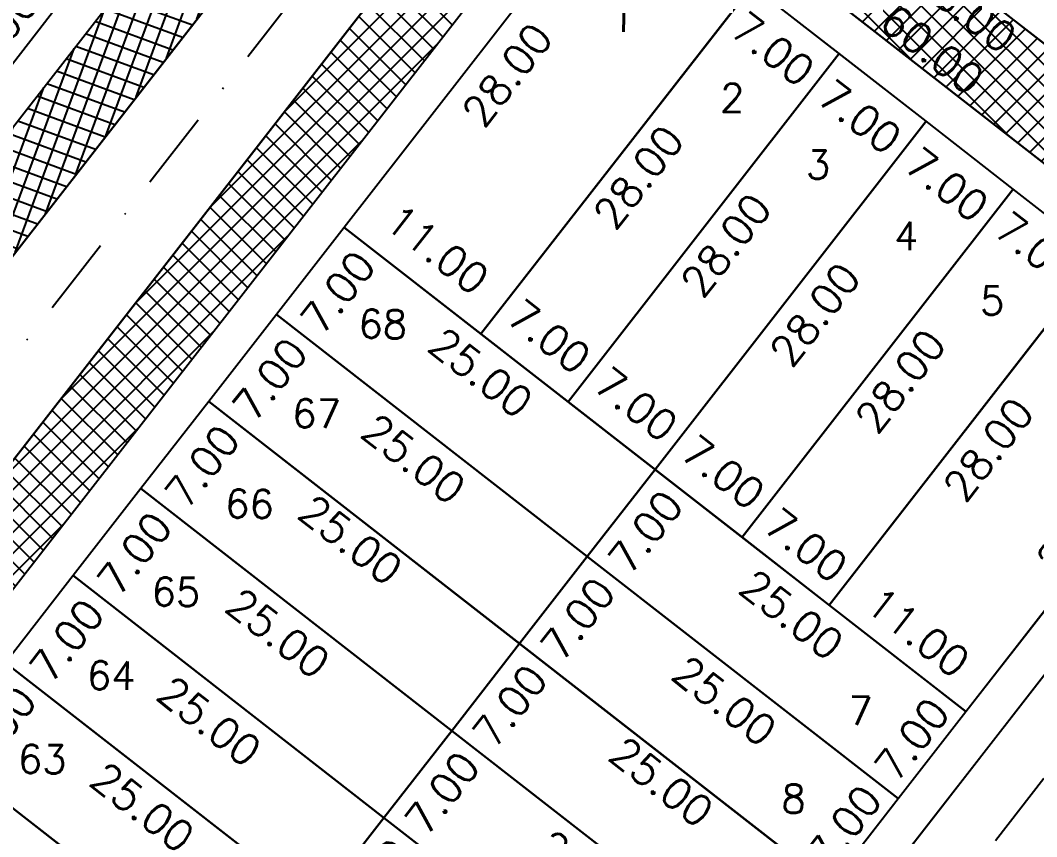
# Model space of a CAD drawing. Header units: millimetres. Extents: x -4430026 to 4783824, y 584 to 9593110.
# Drawn here: x 2214.5 to 2279, y 1207.1 to 1258.9 of the extents above; entities that cross this region are included whole.
import ezdxf
from ezdxf.enums import TextEntityAlignment as Align

# ---------------------------------------------------------------- set-up
doc = ezdxf.new("R2010")
doc.units = ezdxf.units.MM
doc.linetypes.add('CONTINUO', pattern=[0])
doc.linetypes.add('DASHDOT', pattern=[1, 0.5, -0.25, 0, -0.25])
for name, color, linetype in [('Bra-Rua Calçadas', 1, 'Continuous'), ('Calçada', 1, 'Continuous'), ('Cota', 8, 'Continuous'), ('EIXO DAS VIAS', 252, 'DASHDOT'), ('Lotes', 2, 'Continuous'), ('Numero de lotes', 5, 'Continuous'), ('Área Verde Alameda etc.', 92, 'Continuous')]:
    doc.layers.add(name, color=color, linetype=linetype)
doc.styles.add('arcad1', font='romans.shx')
doc.styles.add('ROMANS', font='romans.shx')
doc.dimstyles.new('BOLA100', dxfattribs={"dimscale": 0, "dimtxt": 1.9, "dimasz": 0.18, "dimexe": 0.18, "dimexo": 0.063, "dimgap": 0, "dimtad": 1, "dimzin": 4, "dimdsep": 46, "dimtxsty": 'ROMANS', "dimcen": 0.09, "dimse1": 1, "dimse2": 1, "dimsd1": 1, "dimsd2": 1, "dimclrt": 256, "dimaunit": 1, "dimadec": 4, "dimazin": 0, "dimtfac": 1.2, "dimtix": 1, "dimtmove": 2, "dimatfit": 3, "dimfxl": 1, "dimtvp": 2, "dimtolj": 1, "dimtzin": 4, "dimarcsym": 0})
pattern_1 = [(45, (-350710.31295, -9590084.73025), (-0.67351920908, 0.67351920908), []), (135, (-350710.31295, -9590084.73025), (-0.67351920908, -0.67351920908), [])]

# ---------------------------------------------------------------- blocks, each defined once
blk = doc.blocks.new('*D2414')
at = {"layer": 'DEFPOINTS', "color": 0}
for p in [(2269.691, 1209.963), (2270.214, 1209.555), (2265.913, 1204.032)]:
    blk.add_point(p, dxfattribs=at)
at = {"layer": 'Cota', "insert": (2266.791, 1207.785), "char_height": 1.9, "attachment_point": 5, "rotation": 52.09358, "style": 'ROMANS'}
blk.add_mtext('\\A1;7.00', dxfattribs=at)
blk = doc.blocks.new('*D2415')
at = {"layer": 'DEFPOINTS', "color": 0}
for p in [(2273.991, 1215.486), (2274.515, 1215.078), (2270.214, 1209.555)]:
    blk.add_point(p, dxfattribs=at)
at = {"layer": 'Cota', "insert": (2271.091, 1213.308), "char_height": 1.9, "attachment_point": 5, "rotation": 52.09358, "style": 'ROMANS'}
blk.add_mtext('\\A1;7.00', dxfattribs=at)
blk = doc.blocks.new('*D2416')
at = {"layer": 'DEFPOINTS', "color": 0}
for p in [(2291.194, 1237.578), (2291.717, 1237.171), (2274.515, 1215.078)]:
    blk.add_point(p, dxfattribs=at)
at = {"layer": 'Cota', "insert": (2281.843, 1227.116), "char_height": 1.9, "attachment_point": 5, "rotation": 52.09358, "style": 'ROMANS'}
blk.add_mtext('\\A1;28.00', dxfattribs=at)
blk = doc.blocks.new('*D2417')
at = {"layer": 'DEFPOINTS', "color": 0}
for p in [(2277.515, 1248.23), (2279.71, 1246.52), (2260.312, 1226.137)]:
    blk.add_point(p, dxfattribs=at)
at = {"layer": 'Cota', "insert": (2270.359, 1236.058), "char_height": 1.9, "attachment_point": 5, "rotation": 52.09358, "style": 'ROMANS'}
blk.add_mtext('\\A1;28.00', dxfattribs=at)
blk = doc.blocks.new('*D2418')
at = {"layer": 'DEFPOINTS', "color": 0}
for p in [(2283.038, 1243.929), (2285.291, 1242.174), (2265.835, 1221.837)]:
    blk.add_point(p, dxfattribs=at)
at = {"layer": 'Cota', "insert": (2275.94, 1231.712), "char_height": 1.9, "attachment_point": 5, "rotation": 52.09358, "style": 'ROMANS'}
blk.add_mtext('\\A1;28.00', dxfattribs=at)
blk = doc.blocks.new('*D3257')
at = {"layer": 'DEFPOINTS', "color": 0}
for p in [(2277.515, 1248.23), (2283.038, 1243.929), (2281.169, 1241.529)]:
    blk.add_point(p, dxfattribs=at)
at = {"layer": 'Cota', "insert": (2278.991, 1244.429), "char_height": 1.9, "attachment_point": 5, "rotation": 322.09358, "style": 'ROMANS'}
blk.add_mtext('\\A1;7.00', dxfattribs=at)
blk = doc.blocks.new('*D3297')
at = {"layer": 'DEFPOINTS', "color": 0}
for p in [(2260.312, 1226.137), (2266.54, 1222.741), (2265.835, 1221.837)]:
    blk.add_point(p, dxfattribs=at)
at = {"layer": 'Cota', "insert": (2264.362, 1225.641), "char_height": 1.9, "attachment_point": 5, "rotation": 322.09358, "style": 'ROMANS'}
blk.add_mtext('\\A1;7.00', dxfattribs=at)
blk = doc.blocks.new('*D3298')
at = {"layer": 'DEFPOINTS', "color": 0}
for p in [(2265.835, 1221.837), (2275.219, 1215.983), (2274.515, 1215.078)]:
    blk.add_point(p, dxfattribs=at)
at = {"layer": 'Cota', "insert": (2271.463, 1220.112), "char_height": 1.9, "attachment_point": 5, "rotation": 322.09358, "style": 'ROMANS'}
blk.add_mtext('\\A1;11.00', dxfattribs=at)
blk = doc.blocks.new('*D5594')
at = {"layer": 'DEFPOINTS', "color": 0}
for p in [(2197.191, 1275.287), (2216.916, 1259.928), (2215.007, 1257.476)]:
    blk.add_point(p, dxfattribs=at)
at = {"layer": 'Cota', "insert": (2205.728, 1265.905), "char_height": 1.9, "attachment_point": 5, "rotation": 322.09358, "style": 'ROMANS'}
blk.add_mtext('\\A1;25.00', dxfattribs=at)
blk = doc.blocks.new('*D5632')
at = {"layer": 'DEFPOINTS', "color": 0}
for p in [(2216.165, 1260.513), (2216.916, 1259.928), (2212.616, 1254.405)]:
    blk.add_point(p, dxfattribs=at)
at = {"layer": 'Cota', "insert": (2213.265, 1258.335), "char_height": 1.9, "attachment_point": 5, "rotation": 52.09358, "style": 'ROMANS'}
blk.add_mtext('\\A1;7.00', dxfattribs=at)
blk = doc.blocks.new('*D5689')
at = {"layer": 'DEFPOINTS', "color": 0}
for p in [(2209.26, 1212.659), (2228.986, 1197.299), (2227.339, 1195.185)]:
    blk.add_point(p, dxfattribs=at)
at = {"layer": 'Cota', "insert": (2218.06, 1203.614), "char_height": 1.9, "attachment_point": 5, "rotation": 322.09358, "style": 'ROMANS'}
blk.add_mtext('\\A1;25.00', dxfattribs=at)
blk = doc.blocks.new('*D5690')
at = {"layer": 'DEFPOINTS', "color": 0}
for p in [(2213.561, 1218.182), (2233.286, 1202.822), (2231.542, 1200.582)]:
    blk.add_point(p, dxfattribs=at)
at = {"layer": 'Cota', "insert": (2222.262, 1209.011), "char_height": 1.9, "attachment_point": 5, "rotation": 322.09358, "style": 'ROMANS'}
blk.add_mtext('\\A1;25.00', dxfattribs=at)
blk = doc.blocks.new('*D5691')
at = {"layer": 'DEFPOINTS', "color": 0}
for p in [(2217.861, 1223.705), (2237.587, 1208.345), (2235.788, 1206.036)]:
    blk.add_point(p, dxfattribs=at)
at = {"layer": 'Cota', "insert": (2226.509, 1214.465), "char_height": 1.9, "attachment_point": 5, "rotation": 322.09358, "style": 'ROMANS'}
blk.add_mtext('\\A1;25.00', dxfattribs=at)
blk = doc.blocks.new('*D5692')
at = {"layer": 'DEFPOINTS', "color": 0}
for p in [(2222.162, 1229.228), (2241.887, 1213.868), (2240.138, 1211.622)]:
    blk.add_point(p, dxfattribs=at)
at = {"layer": 'Cota', "insert": (2230.859, 1220.052), "char_height": 1.9, "attachment_point": 5, "rotation": 322.09358, "style": 'ROMANS'}
blk.add_mtext('\\A1;25.00', dxfattribs=at)
blk = doc.blocks.new('*D5693')
at = {"layer": 'DEFPOINTS', "color": 0}
for p in [(2226.463, 1234.751), (2246.188, 1219.392), (2244.752, 1217.547)]:
    blk.add_point(p, dxfattribs=at)
at = {"layer": 'Cota', "insert": (2235.473, 1225.976), "char_height": 1.9, "attachment_point": 5, "rotation": 322.09358, "style": 'ROMANS'}
blk.add_mtext('\\A1;25.00', dxfattribs=at)
blk = doc.blocks.new('*D5694')
at = {"layer": 'DEFPOINTS', "color": 0}
for p in [(2230.763, 1240.274), (2250.489, 1224.915), (2248.752, 1222.684)]:
    blk.add_point(p, dxfattribs=at)
at = {"layer": 'Cota', "insert": (2239.473, 1231.113), "char_height": 1.9, "attachment_point": 5, "rotation": 322.09358, "style": 'ROMANS'}
blk.add_mtext('\\A1;25.00', dxfattribs=at)
blk = doc.blocks.new('*D5695')
at = {"layer": 'DEFPOINTS', "color": 0}
for p in [(2235.064, 1245.797), (2254.789, 1230.438), (2253.01, 1228.153)]:
    blk.add_point(p, dxfattribs=at)
at = {"layer": 'Cota', "insert": (2243.731, 1236.583), "char_height": 1.9, "attachment_point": 5, "rotation": 322.09358, "style": 'ROMANS'}
blk.add_mtext('\\A1;25.00', dxfattribs=at)
blk = doc.blocks.new('*D5696')
at = {"layer": 'DEFPOINTS', "color": 0}
for p in [(2235.064, 1245.797), (2244.709, 1240.279), (2243.743, 1239.039)]:
    blk.add_point(p, dxfattribs=at)
at = {"layer": 'Cota', "insert": (2240.953, 1244.408), "char_height": 1.9, "attachment_point": 5, "rotation": 322.09358, "style": 'ROMANS'}
blk.add_mtext('\\A1;11.00', dxfattribs=at)
blk = doc.blocks.new('*D5697')
at = {"layer": 'DEFPOINTS', "color": 0}
for p in [(2252.266, 1267.89), (2260.945, 1261.131), (2258.912, 1258.52)]:
    blk.add_point(p, dxfattribs=at)
at = {"layer": 'Cota', "insert": (2255.156, 1262.649), "char_height": 1.9, "attachment_point": 5, "rotation": 322.09358, "style": 'ROMANS'}
blk.add_mtext('\\A1;11.00', dxfattribs=at)
blk = doc.blocks.new('*D5698')
at = {"layer": 'DEFPOINTS', "color": 0}
for p in [(2260.945, 1261.131), (2266.469, 1256.831), (2264.435, 1254.22)]:
    blk.add_point(p, dxfattribs=at)
at = {"layer": 'Cota', "insert": (2262.257, 1257.119), "char_height": 1.9, "attachment_point": 5, "rotation": 322.09358, "style": 'ROMANS'}
blk.add_mtext('\\A1;7.00', dxfattribs=at)
blk = doc.blocks.new('*D5699')
at = {"layer": 'DEFPOINTS', "color": 0}
for p in [(2266.469, 1256.831), (2271.992, 1252.53), (2269.958, 1249.919)]:
    blk.add_point(p, dxfattribs=at)
at = {"layer": 'Cota', "insert": (2267.78, 1252.819), "char_height": 1.9, "attachment_point": 5, "rotation": 322.09358, "style": 'ROMANS'}
blk.add_mtext('\\A1;7.00', dxfattribs=at)
blk = doc.blocks.new('*D5700')
at = {"layer": 'DEFPOINTS', "color": 0}
for p in [(2271.992, 1252.53), (2277.515, 1248.23), (2275.481, 1245.618)]:
    blk.add_point(p, dxfattribs=at)
at = {"layer": 'Cota', "insert": (2273.304, 1248.518), "char_height": 1.9, "attachment_point": 5, "rotation": 322.09358, "style": 'ROMANS'}
blk.add_mtext('\\A1;7.00', dxfattribs=at)
blk = doc.blocks.new('*D5701')
at = {"layer": 'DEFPOINTS', "color": 0}
for p in [(2243.743, 1239.039), (2250.232, 1235.978), (2249.266, 1234.738)]:
    blk.add_point(p, dxfattribs=at)
at = {"layer": 'Cota', "insert": (2248.054, 1238.878), "char_height": 1.9, "attachment_point": 5, "rotation": 322.09358, "style": 'ROMANS'}
blk.add_mtext('\\A1;7.00', dxfattribs=at)
blk = doc.blocks.new('*D5702')
at = {"layer": 'DEFPOINTS', "color": 0}
for p in [(2249.266, 1234.738), (2255.755, 1231.678), (2254.789, 1230.438)]:
    blk.add_point(p, dxfattribs=at)
at = {"layer": 'Cota', "insert": (2253.577, 1234.578), "char_height": 1.9, "attachment_point": 5, "rotation": 322.09358, "style": 'ROMANS'}
blk.add_mtext('\\A1;7.00', dxfattribs=at)
blk = doc.blocks.new('*D5703')
at = {"layer": 'DEFPOINTS', "color": 0}
for p in [(2254.789, 1230.438), (2261.278, 1227.377), (2260.312, 1226.137)]:
    blk.add_point(p, dxfattribs=at)
at = {"layer": 'Cota', "insert": (2259.1, 1230.277), "char_height": 1.9, "attachment_point": 5, "rotation": 322.09358, "style": 'ROMANS'}
blk.add_mtext('\\A1;7.00', dxfattribs=at)
blk = doc.blocks.new('*D5704')
at = {"layer": 'DEFPOINTS', "color": 0}
for p in [(2254.789, 1230.438), (2274.515, 1215.078), (2272.736, 1212.794)]:
    blk.add_point(p, dxfattribs=at)
at = {"layer": 'Cota', "insert": (2263.457, 1221.223), "char_height": 1.9, "attachment_point": 5, "rotation": 322.09358, "style": 'ROMANS'}
blk.add_mtext('\\A1;25.00', dxfattribs=at)
blk = doc.blocks.new('*D5705')
at = {"layer": 'DEFPOINTS', "color": 0}
for p in [(2250.489, 1224.915), (2270.214, 1209.555), (2268.477, 1207.325)]:
    blk.add_point(p, dxfattribs=at)
at = {"layer": 'Cota', "insert": (2259.198, 1215.754), "char_height": 1.9, "attachment_point": 5, "rotation": 322.09358, "style": 'ROMANS'}
blk.add_mtext('\\A1;25.00', dxfattribs=at)
blk = doc.blocks.new('*D5706')
at = {"layer": 'DEFPOINTS', "color": 0}
for p in [(2246.188, 1219.392), (2265.913, 1204.032), (2264.477, 1202.187)]:
    blk.add_point(p, dxfattribs=at)
at = {"layer": 'Cota', "insert": (2255.198, 1210.617), "char_height": 1.9, "attachment_point": 5, "rotation": 322.09358, "style": 'ROMANS'}
blk.add_mtext('\\A1;25.00', dxfattribs=at)
blk = doc.blocks.new('*D5707')
at = {"layer": 'DEFPOINTS', "color": 0}
for p in [(2241.887, 1213.868), (2261.613, 1198.509), (2259.864, 1196.263)]:
    blk.add_point(p, dxfattribs=at)
at = {"layer": 'Cota', "insert": (2250.585, 1204.692), "char_height": 1.9, "attachment_point": 5, "rotation": 322.09358, "style": 'ROMANS'}
blk.add_mtext('\\A1;25.00', dxfattribs=at)
blk = doc.blocks.new('*D5708')
at = {"layer": 'DEFPOINTS', "color": 0}
for p in [(2237.587, 1208.345), (2257.312, 1192.986), (2255.514, 1190.676)]:
    blk.add_point(p, dxfattribs=at)
at = {"layer": 'Cota', "insert": (2246.235, 1199.106), "char_height": 1.9, "attachment_point": 5, "rotation": 322.09358, "style": 'ROMANS'}
blk.add_mtext('\\A1;25.00', dxfattribs=at)
blk = doc.blocks.new('*D5766')
at = {"layer": 'DEFPOINTS', "color": 0}
for p in [(2237.587, 1208.345), (2239.882, 1206.558), (2233.286, 1202.822)]:
    blk.add_point(p, dxfattribs=at)
at = {"layer": 'Cota', "insert": (2236.982, 1204.38), "char_height": 1.9, "attachment_point": 5, "rotation": 52.09358, "style": 'ROMANS'}
blk.add_mtext('\\A1;7.00', dxfattribs=at)
blk = doc.blocks.new('*D5767')
at = {"layer": 'DEFPOINTS', "color": 0}
for p in [(2241.887, 1213.868), (2244.183, 1212.081), (2237.587, 1208.345)]:
    blk.add_point(p, dxfattribs=at)
at = {"layer": 'Cota', "insert": (2241.283, 1209.903), "char_height": 1.9, "attachment_point": 5, "rotation": 52.09358, "style": 'ROMANS'}
blk.add_mtext('\\A1;7.00', dxfattribs=at)
blk = doc.blocks.new('*D5768')
at = {"layer": 'DEFPOINTS', "color": 0}
for p in [(2246.188, 1219.392), (2248.483, 1217.604), (2241.887, 1213.868)]:
    blk.add_point(p, dxfattribs=at)
at = {"layer": 'Cota', "insert": (2245.583, 1215.427), "char_height": 1.9, "attachment_point": 5, "rotation": 52.09358, "style": 'ROMANS'}
blk.add_mtext('\\A1;7.00', dxfattribs=at)
blk = doc.blocks.new('*D5769')
at = {"layer": 'DEFPOINTS', "color": 0}
for p in [(2250.489, 1224.915), (2252.784, 1223.128), (2246.188, 1219.392)]:
    blk.add_point(p, dxfattribs=at)
at = {"layer": 'Cota', "insert": (2249.884, 1220.95), "char_height": 1.9, "attachment_point": 5, "rotation": 52.09358, "style": 'ROMANS'}
blk.add_mtext('\\A1;7.00', dxfattribs=at)
blk = doc.blocks.new('*D5770')
at = {"layer": 'DEFPOINTS', "color": 0}
for p in [(2254.789, 1230.438), (2257.084, 1228.651), (2250.489, 1224.915)]:
    blk.add_point(p, dxfattribs=at)
at = {"layer": 'Cota', "insert": (2254.185, 1226.473), "char_height": 1.9, "attachment_point": 5, "rotation": 52.09358, "style": 'ROMANS'}
blk.add_mtext('\\A1;7.00', dxfattribs=at)
blk = doc.blocks.new('*D5771')
at = {"layer": 'DEFPOINTS', "color": 0}
for p in [(2271.992, 1252.53), (2274.287, 1250.743), (2254.789, 1230.438)]:
    blk.add_point(p, dxfattribs=at)
at = {"layer": 'Cota', "insert": (2264.936, 1240.281), "char_height": 1.9, "attachment_point": 5, "rotation": 52.09358, "style": 'ROMANS'}
blk.add_mtext('\\A1;28.00', dxfattribs=at)
blk = doc.blocks.new('*D5794')
at = {"layer": 'DEFPOINTS', "color": 0}
for p in [(2213.561, 1218.182), (2216.054, 1216.241), (2209.26, 1212.659)]:
    blk.add_point(p, dxfattribs=at)
at = {"layer": 'Cota', "insert": (2213.154, 1214.063), "char_height": 1.9, "attachment_point": 5, "rotation": 52.09358, "style": 'ROMANS'}
blk.add_mtext('\\A1;7.00', dxfattribs=at)
blk = doc.blocks.new('*D5795')
at = {"layer": 'DEFPOINTS', "color": 0}
for p in [(2217.861, 1223.705), (2220.354, 1221.764), (2213.561, 1218.182)]:
    blk.add_point(p, dxfattribs=at)
at = {"layer": 'Cota', "insert": (2217.454, 1219.586), "char_height": 1.9, "attachment_point": 5, "rotation": 52.09358, "style": 'ROMANS'}
blk.add_mtext('\\A1;7.00', dxfattribs=at)
blk = doc.blocks.new('*D5796')
at = {"layer": 'DEFPOINTS', "color": 0}
for p in [(2222.162, 1229.228), (2224.655, 1227.287), (2217.861, 1223.705)]:
    blk.add_point(p, dxfattribs=at)
at = {"layer": 'Cota', "insert": (2221.755, 1225.109), "char_height": 1.9, "attachment_point": 5, "rotation": 52.09358, "style": 'ROMANS'}
blk.add_mtext('\\A1;7.00', dxfattribs=at)
blk = doc.blocks.new('*D5797')
at = {"layer": 'DEFPOINTS', "color": 0}
for p in [(2226.463, 1234.751), (2228.955, 1232.81), (2222.162, 1229.228)]:
    blk.add_point(p, dxfattribs=at)
at = {"layer": 'Cota', "insert": (2226.056, 1230.632), "char_height": 1.9, "attachment_point": 5, "rotation": 52.09358, "style": 'ROMANS'}
blk.add_mtext('\\A1;7.00', dxfattribs=at)
blk = doc.blocks.new('*D5798')
at = {"layer": 'DEFPOINTS', "color": 0}
for p in [(2230.763, 1240.274), (2233.256, 1238.333), (2226.463, 1234.751)]:
    blk.add_point(p, dxfattribs=at)
at = {"layer": 'Cota', "insert": (2230.356, 1236.155), "char_height": 1.9, "attachment_point": 5, "rotation": 52.09358, "style": 'ROMANS'}
blk.add_mtext('\\A1;7.00', dxfattribs=at)
blk = doc.blocks.new('*D5799')
at = {"layer": 'DEFPOINTS', "color": 0}
for p in [(2235.064, 1245.797), (2237.557, 1243.856), (2230.763, 1240.274)]:
    blk.add_point(p, dxfattribs=at)
at = {"layer": 'Cota', "insert": (2234.657, 1241.678), "char_height": 1.9, "attachment_point": 5, "rotation": 52.09358, "style": 'ROMANS'}
blk.add_mtext('\\A1;7.00', dxfattribs=at)
blk = doc.blocks.new('*D5800')
at = {"layer": 'DEFPOINTS', "color": 0}
for p in [(2252.266, 1267.89), (2254.759, 1265.949), (2235.064, 1245.797)]:
    blk.add_point(p, dxfattribs=at)
at = {"layer": 'Cota', "insert": (2245.408, 1255.486), "char_height": 1.9, "attachment_point": 5, "rotation": 52.09358, "style": 'ROMANS'}
blk.add_mtext('\\A1;28.00', dxfattribs=at)
blk = doc.blocks.new('*D5801')
at = {"layer": 'DEFPOINTS', "color": 0}
for p in [(2260.945, 1261.131), (2263.087, 1259.464), (2243.743, 1239.039)]:
    blk.add_point(p, dxfattribs=at)
at = {"layer": 'Cota', "insert": (2253.736, 1249.002), "char_height": 1.9, "attachment_point": 5, "rotation": 52.09358, "style": 'ROMANS'}
blk.add_mtext('\\A1;28.00', dxfattribs=at)
blk = doc.blocks.new('*D5802')
at = {"layer": 'DEFPOINTS', "color": 0}
for p in [(2266.469, 1256.831), (2268.638, 1255.141), (2249.266, 1234.738)]:
    blk.add_point(p, dxfattribs=at)
at = {"layer": 'Cota', "insert": (2259.287, 1244.679), "char_height": 1.9, "attachment_point": 5, "rotation": 52.09358, "style": 'ROMANS'}
blk.add_mtext('\\A1;28.00', dxfattribs=at)
blk = doc.blocks.new('*D7468')
at = {"layer": 'DEFPOINTS', "color": 0}
for p in [(2261.75, 1289.021), (2355.643, 1215.911), (2354.231, 1214.098)]:
    blk.add_point(p, dxfattribs=at)
at = {"layer": 'Cota', "insert": (2307.868, 1251.403), "char_height": 1.9, "attachment_point": 5, "rotation": 322.09358, "style": 'ROMANS'}
blk.add_mtext('\\A1;119.00', dxfattribs=at)
blk = doc.blocks.new('*D7469')
at = {"layer": 'DEFPOINTS', "color": 0}
for p in [(2258.064, 1284.287), (2352.348, 1211.68), (2351.957, 1211.177)]:
    blk.add_point(p, dxfattribs=at)
at = {"layer": 'Cota', "insert": (2305.985, 1248.984), "char_height": 1.9, "attachment_point": 5, "rotation": 322.09358, "style": 'ROMANS'}
blk.add_mtext('\\A1;119.00', dxfattribs=at)
blk = doc.blocks.new('*D7394')
at = {"layer": 'DEFPOINTS', "color": 0}
for p in [(2247.885, 1274.47), (2248.118, 1274.77), (2295.226, 1237.607)]:
    blk.add_point(p, dxfattribs=at)
at = {"layer": 'Cota', "insert": (2272.373, 1257.089), "char_height": 1.9, "attachment_point": 5, "rotation": 322.09358, "style": 'ROMANS'}
blk.add_mtext('\\A1;60.00', dxfattribs=at)
blk = doc.blocks.new('*D7395')
at = {"layer": 'DEFPOINTS', "color": 0}
for p in [(2256.305, 1275.518), (2294.178, 1246.028), (2292.788, 1244.244)]:
    blk.add_point(p, dxfattribs=at)
at = {"layer": 'Cota', "insert": (2274.436, 1259.738), "char_height": 1.9, "attachment_point": 5, "rotation": 322.09358, "style": 'ROMANS'}
blk.add_mtext('\\A1;48.00', dxfattribs=at)
blk = doc.blocks.new('*D7512')
at = {"layer": 'DEFPOINTS', "color": 0}
for p in [(2236.091, 1280.484), (2081.628, 1082.113), (2083.466, 1080.682)]:
    blk.add_point(p, dxfattribs=at)
at = {"layer": 'Cota', "insert": (2155.587, 1174.738), "char_height": 1.9, "attachment_point": 5, "rotation": 52.09358, "style": 'ROMANS'}
blk.add_mtext('\\A1;251.42', dxfattribs=at)
blk = doc.blocks.new('*D7513')
at = {"layer": 'DEFPOINTS', "color": 0}
for p in [(2239.844, 1277.562), (2240.037, 1277.412), (2089.208, 1083.709)]:
    blk.add_point(p, dxfattribs=at)
at = {"layer": 'Cota', "insert": (2163.68, 1181.294), "char_height": 1.9, "attachment_point": 5, "rotation": 52.09358, "style": 'ROMANS'}
blk.add_mtext('\\A1;245.50', dxfattribs=at)
blk = doc.blocks.new('*D7514')
at = {"layer": 'DEFPOINTS', "color": 0}
for p in [(2246.349, 1272.497), (2095.52, 1078.794), (2097.259, 1077.44)]:
    blk.add_point(p, dxfattribs=at)
at = {"layer": 'Cota', "insert": (2165.485, 1166.48), "char_height": 1.9, "attachment_point": 5, "rotation": 52.09358, "style": 'ROMANS'}
blk.add_mtext('\\A1;245.50', dxfattribs=at)
blk = doc.blocks.new('*D7515')
at = {"layer": 'DEFPOINTS', "color": 0}
for p in [(2250.074, 1269.597), (2250.294, 1269.426), (2095.83, 1071.054)]:
    blk.add_point(p, dxfattribs=at)
at = {"layer": 'Cota', "insert": (2174.033, 1173.558), "char_height": 1.9, "attachment_point": 5, "rotation": 52.09358, "style": 'ROMANS'}
blk.add_mtext('\\A1;251.42', dxfattribs=at)

msp = doc.modelspace()

# ---------------------------------------------------------------- hatches: boundary and pattern name
at = {"layer": 'Área Verde Alameda etc.'}
h = msp.add_hatch(dxfattribs=at)
h.set_pattern_fill('ANSI37', color=256, scale=0.3, style=0)
h.set_pattern_definition(pattern_1)
h.paths.add_polyline_path([(2261.75, 1289.021, 0.414214), (2258.943, 1288.672), (2257.715, 1287.094, 0.414214), (2258.064, 1284.287), (2351.957, 1211.177, 0.414214), (2354.763, 1211.526), (2355.992, 1213.104, 0.414214), (2355.643, 1215.911)])
h = msp.add_hatch(dxfattribs=at)
h.set_pattern_fill('ANSI37', color=256, scale=0.3, angle=24.82082, style=0)
h.set_pattern_definition([(69.82082076, (-350710.31295, -9590084.73025), (-0.894034063135, 0.32857167248), []), (159.82082076, (-350710.31295, -9590084.73025), (-0.32857167248, -0.894034063135), [])])
edge = h.paths.add_edge_path()
edge.add_line((2236.091, 1280.484), (2083.112, 1084.019))
edge.add_line((2083.112, 1084.019), (2081.628, 1082.113))
edge.add_arc((2084.474, 1087.395), 6, 241.68765, 322.09358)
edge.add_line((2089.208, 1083.709), (2240.037, 1277.412))
edge.add_line((2240.037, 1277.412), (2236.091, 1280.484))
h = msp.add_hatch(dxfattribs=at)
h.set_pattern_fill('ANSI37', color=256, scale=0.3, style=0)
h.set_pattern_definition(pattern_1)
h.paths.add_polyline_path([(2256.305, 1275.518, 0.414214), (2247.885, 1274.47), (2295.226, 1237.607, 0.185267), (2296.476, 1241.72, 0.212629), (2294.178, 1246.028)])
h = msp.add_hatch(dxfattribs=at)
h.set_pattern_fill('ANSI37', color=256, scale=0.3, style=0)
h.set_pattern_definition(pattern_1)
h.paths.add_polyline_path([(2250.294, 1269.426), (2246.349, 1272.497), (2095.52, 1078.794, 0.365977), (2095.83, 1071.054), (2097.315, 1072.961)])

# ---------------------------------------------------------------- linework, layer by layer
at = {"layer": 'Bra-Rua Calçadas'}
for points in [[(2236.091, 1280.484), (2083.112, 1084.019), (2081.628, 1082.113, 0.365977), (2089.208, 1083.709), (2240.037, 1277.412)], [(2294.178, 1246.028), (2256.305, 1275.518, 0.414214), (2247.885, 1274.47), (2295.226, 1237.607, 0.185267), (2296.476, 1241.72, 0.212629)], [(2246.349, 1272.497), (2095.52, 1078.794, 0.365977), (2095.83, 1071.054), (2097.315, 1072.961), (2250.294, 1269.426)]]:
    msp.add_lwpolyline(points, format="xyb", close=True, dxfattribs=at)
at = {"layer": 'Calçada', "lineweight": -3}
for p, q in [((2089.208, 1083.709), (2241.573, 1279.385)), ((2294.178, 1246.028), (2256.305, 1275.518)), ((2294.178, 1246.028), (2256.305, 1275.518)), ((2247.885, 1274.47), (2095.52, 1078.794)), ((2142.861, 1041.932), (2295.226, 1237.607)), ((2142.861, 1041.932), (2295.226, 1237.607))]:
    msp.add_line(p, q, dxfattribs=at)
for points in [[(2241.573, 1279.385, 0.414214), (2240.525, 1287.805), (2234.875, 1292.205, 0.021754), (2201.134, 1316.195, 0.388955), (2193.139, 1314.845), (2041.867, 1120.572, 0.414214), (2042.915, 1112.151), (2080.788, 1082.661, 0.414214), (2089.208, 1083.709)], [(2241.573, 1279.385, 0.414214), (2240.525, 1287.805), (2234.875, 1292.205, 0.021754), (2201.134, 1316.195, 0.388955), (2193.139, 1314.845), (2041.867, 1120.572, 0.414214), (2042.915, 1112.151), (2080.788, 1082.661, 0.414214), (2089.208, 1083.709)], [(2295.226, 1237.607, 0.414214), (2294.178, 1246.028), (2256.305, 1275.518, 0.414214), (2247.885, 1274.47), (2095.52, 1078.794, 0.414214), (2096.568, 1070.374), (2134.441, 1040.884, 0.414214), (2142.861, 1041.932)], [(2295.226, 1237.607, 0.414214), (2294.178, 1246.028), (2256.305, 1275.518, 0.414214), (2247.885, 1274.47), (2095.52, 1078.794, 0.414214), (2096.568, 1070.374), (2134.441, 1040.884, 0.414214), (2142.861, 1041.932)]]:
    msp.add_lwpolyline(points, format="xyb", close=True, dxfattribs=at)
msp.add_lwpolyline([(2295.226, 1237.607), (2247.885, 1274.47)], dxfattribs=at)
at = {"layer": 'EIXO DAS VIAS', "ltscale": 10}
msp.add_line((2139.873, 1031.584, 103.708), (2304.525, 1243.04, 103.708), dxfattribs=at)
at = {"layer": 'EIXO DAS VIAS', "ltscale": 10, "elevation": 103.708}
msp.add_lwpolyline([(2086.22, 1073.361), (2250.872, 1284.818)], dxfattribs=at)
at = {"layer": 'Lotes', "linetype": 'CONTINUO', "lineweight": -3}
for p, q in [((2271.992, 1252.53), (2252.266, 1267.89)), ((2260.945, 1261.131), (2243.743, 1239.039)), ((2243.743, 1239.039), (2260.945, 1261.131)), ((2266.469, 1256.831), (2260.945, 1261.131)), ((2249.266, 1234.738), (2266.469, 1256.831)), ((2266.469, 1256.831), (2249.266, 1234.738)), ((2271.992, 1252.53), (2266.469, 1256.831)), ((2254.789, 1230.438), (2271.992, 1252.53)), ((2271.992, 1252.53), (2254.789, 1230.438)), ((2254.789, 1230.438), (2271.992, 1252.53)), ((2277.515, 1248.23), (2271.992, 1252.53)), ((2277.515, 1248.23), (2260.312, 1226.137)), ((2260.312, 1226.137), (2277.515, 1248.23)), ((2283.038, 1243.929), (2277.515, 1248.23)), ((2235.064, 1245.797), (2254.789, 1230.438)), ((2254.789, 1230.438), (2235.064, 1245.797)), ((2235.064, 1245.797), (2243.743, 1239.039)), ((2283.038, 1243.929), (2265.835, 1221.837)), ((2265.835, 1221.837), (2283.038, 1243.929)), ((2230.763, 1240.274), (2250.489, 1224.915)), ((2250.489, 1224.915), (2230.763, 1240.274)), ((2243.743, 1239.039), (2249.266, 1234.738)), ((2274.515, 1215.078), (2291.717, 1237.171)), ((2226.463, 1234.751), (2246.188, 1219.392)), ((2246.188, 1219.392), (2226.463, 1234.751)), ((2249.266, 1234.738), (2254.789, 1230.438)), ((2254.789, 1230.438), (2250.489, 1224.915)), ((2250.489, 1224.915), (2254.789, 1230.438)), ((2274.515, 1215.078), (2254.789, 1230.438)), ((2254.789, 1230.438), (2260.312, 1226.137)), ((2222.162, 1229.228), (2241.887, 1213.868)), ((2241.887, 1213.868), (2222.162, 1229.228)), ((2260.312, 1226.137), (2265.835, 1221.837)), ((2250.489, 1224.915), (2246.188, 1219.392)), ((2246.188, 1219.392), (2250.489, 1224.915)), ((2270.214, 1209.555), (2250.489, 1224.915)), ((2250.489, 1224.915), (2270.214, 1209.555)), ((2217.861, 1223.705), (2237.587, 1208.345)), ((2237.587, 1208.345), (2217.861, 1223.705)), ((2265.835, 1221.837), (2274.515, 1215.078)), ((2246.188, 1219.392), (2241.887, 1213.868)), ((2241.887, 1213.868), (2246.188, 1219.392)), ((2265.913, 1204.032), (2246.188, 1219.392)), ((2246.188, 1219.392), (2265.913, 1204.032)), ((2213.561, 1218.182), (2233.286, 1202.822)), ((2233.286, 1202.822), (2213.561, 1218.182)), ((2270.214, 1209.555), (2274.515, 1215.078)), ((2241.887, 1213.868), (2237.587, 1208.345)), ((2237.587, 1208.345), (2241.887, 1213.868)), ((2261.613, 1198.509), (2241.887, 1213.868)), ((2241.887, 1213.868), (2261.613, 1198.509)), ((2209.26, 1212.659), (2228.986, 1197.299)), ((2228.986, 1197.299), (2209.26, 1212.659)), ((2265.913, 1204.032), (2270.214, 1209.555)), ((2237.587, 1208.345), (2233.286, 1202.822)), ((2233.286, 1202.822), (2237.587, 1208.345)), ((2257.312, 1192.986), (2237.587, 1208.345)), ((2237.587, 1208.345), (2257.312, 1192.986))]:
    msp.add_line(p, q, dxfattribs=at)
at = {"layer": 'Lotes'}
for p, q in [((2243.743, 1239.039), (2260.945, 1261.131)), ((2243.743, 1239.039), (2235.064, 1245.797)), ((2235.064, 1245.797), (2243.743, 1239.039)), ((2250.489, 1224.915), (2230.763, 1240.274)), ((2230.763, 1240.274), (2250.489, 1224.915)), ((2249.266, 1234.738), (2243.743, 1239.039)), ((2246.188, 1219.392), (2226.463, 1234.751)), ((2226.463, 1234.751), (2246.188, 1219.392)), ((2254.789, 1230.438), (2249.266, 1234.738)), ((2250.489, 1224.915), (2254.789, 1230.438)), ((2241.887, 1213.868), (2222.162, 1229.228)), ((2222.162, 1229.228), (2241.887, 1213.868)), ((2246.188, 1219.392), (2250.489, 1224.915)), ((2237.587, 1208.345), (2217.861, 1223.705)), ((2217.861, 1223.705), (2237.587, 1208.345)), ((2241.887, 1213.868), (2246.188, 1219.392)), ((2233.286, 1202.822), (2213.561, 1218.182)), ((2213.561, 1218.182), (2233.286, 1202.822)), ((2237.587, 1208.345), (2241.887, 1213.868)), ((2228.986, 1197.299), (2209.26, 1212.659)), ((2209.26, 1212.659), (2228.986, 1197.299)), ((2233.286, 1202.822), (2237.587, 1208.345))]:
    msp.add_line(p, q, dxfattribs=at)
at = {"layer": 'Lotes', "lineweight": -3}
for p, q in [((2243.743, 1239.039), (2260.945, 1261.131)), ((2249.266, 1234.738), (2266.469, 1256.831)), ((2260.312, 1226.137), (2277.515, 1248.23)), ((2274.515, 1215.078), (2235.064, 1245.797)), ((2265.835, 1221.837), (2283.038, 1243.929)), ((2270.214, 1209.555), (2230.763, 1240.274)), ((2265.913, 1204.032), (2226.463, 1234.751)), ((2261.613, 1198.509), (2222.162, 1229.228)), ((2257.312, 1192.986), (2217.861, 1223.705)), ((2253.012, 1187.463), (2213.561, 1218.182)), ((2248.711, 1181.94), (2209.26, 1212.659))]:
    msp.add_line(p, q, dxfattribs=at)
at = {"layer": 'Lotes'}
for points in [[(2197.191, 1275.287), (2192.891, 1269.764), (2212.616, 1254.405), (2216.916, 1259.928), (2208.237, 1266.686), (2202.714, 1270.986)], [(2252.266, 1267.89), (2235.064, 1245.797), (2243.743, 1239.039), (2260.945, 1261.131)], [(2260.945, 1261.131), (2243.743, 1239.039), (2249.266, 1234.738), (2266.469, 1256.831)], [(2260.945, 1261.131), (2243.743, 1239.039), (2249.266, 1234.738), (2266.469, 1256.831)], [(2266.469, 1256.831), (2249.266, 1234.738), (2254.789, 1230.438), (2271.992, 1252.53)], [(2266.469, 1256.831), (2249.266, 1234.738), (2254.789, 1230.438), (2271.992, 1252.53)], [(2271.992, 1252.53), (2254.789, 1230.438), (2260.312, 1226.137), (2277.515, 1248.23)], [(2277.515, 1248.23), (2260.312, 1226.137), (2265.835, 1221.837), (2283.038, 1243.929)], [(2235.064, 1245.797), (2230.763, 1240.274), (2250.489, 1224.915), (2254.789, 1230.438), (2249.266, 1234.738), (2243.743, 1239.039)], [(2283.038, 1243.929), (2265.835, 1221.837), (2274.515, 1215.078), (2291.717, 1237.171)], [(2230.763, 1240.274), (2226.463, 1234.751), (2246.188, 1219.392), (2250.489, 1224.915)], [(2226.463, 1234.751), (2222.162, 1229.228), (2241.887, 1213.868), (2246.188, 1219.392)], [(2254.789, 1230.438), (2250.489, 1224.915), (2270.214, 1209.555), (2274.515, 1215.078)], [(2222.162, 1229.228), (2217.861, 1223.705), (2237.587, 1208.345), (2241.887, 1213.868)], [(2250.489, 1224.915), (2246.188, 1219.392), (2265.913, 1204.032), (2270.214, 1209.555)], [(2217.861, 1223.705), (2213.561, 1218.182), (2233.286, 1202.822), (2237.587, 1208.345)], [(2246.188, 1219.392), (2241.887, 1213.868), (2261.613, 1198.509), (2265.913, 1204.032)], [(2213.561, 1218.182), (2209.26, 1212.659), (2228.986, 1197.299), (2233.286, 1202.822)], [(2241.887, 1213.868), (2237.587, 1208.345), (2257.312, 1192.986), (2261.613, 1198.509)], [(2209.26, 1212.659), (2204.96, 1207.135), (2224.685, 1191.776), (2228.986, 1197.299)], [(2237.587, 1208.345), (2233.286, 1202.822), (2253.012, 1187.463), (2257.312, 1192.986)]]:
    msp.add_lwpolyline(points, close=True, dxfattribs=at)
at = {"layer": 'Área Verde Alameda etc.'}
for points in [[(2236.091, 1280.484), (2083.112, 1084.019), (2081.628, 1082.113, 0.365977), (2089.208, 1083.709), (2240.037, 1277.412)], [(2294.178, 1246.028), (2256.305, 1275.518, 0.414214), (2247.885, 1274.47), (2295.226, 1237.607, 0.185267), (2296.476, 1241.72, 0.212629)], [(2246.349, 1272.497), (2095.52, 1078.794, 0.365977), (2095.83, 1071.054), (2097.315, 1072.961), (2250.294, 1269.426)]]:
    msp.add_lwpolyline(points, format="xyb", close=True, dxfattribs=at)

# ---------------------------------------------------------------- texts
at = {"layer": 'Numero de lotes', "style": 'arcad1'}
for s, p in [('1', (2252.731, 1259.115, 103.708)), ('2', (2259.691, 1254.019, 103.708)), ('3', (2265.145, 1249.779, 103.708)), ('4', (2270.733, 1245.26, 103.708)), ('5', (2276.19, 1241.157, 103.708)), ('68', (2237.512, 1239.669, 103.708)), ('67', (2233.303, 1233.982, 103.708)), ('66', (2229.053, 1228.258, 103.708)), ('65', (2224.391, 1222.68, 103.708)), ('64', (2220.287, 1217.368, 103.708)), ('7', (2267.83, 1215.135, 103.708)), ('63', (2215.906, 1212.061, 103.708)), ('8', (2263.582, 1209.55, 103.708))]:
    msp.add_text(s, height=1.8, rotation=358.97539, dxfattribs=at).set_placement(p, align=Align.MIDDLE_CENTER)

# ---------------------------------------------------------------- dimensions: what is measured, and where the dimension line sits
at = {"layer": 'Cota'}
for p1, p2, distance, picture, middle in [((2261.75, 1289.021), (2355.643, 1215.911), -2.298, '*D7468', (2307.868, 1251.403)), ((2258.064, 1284.287), (2351.957, 1211.177), 0.637, '*D7469', (2305.985, 1248.984)), ((2089.208, 1083.709), (2240.037, 1277.412), 0.244, '*D7513', (2163.68, 1181.294)), ((2256.305, 1275.518), (2294.178, 1246.028), -2.261, '*D7395', (2274.436, 1259.738)), ((2295.226, 1237.607), (2247.885, 1274.47), -0.381, '*D7394', (2272.373, 1257.089)), ((2252.266, 1267.89), (2260.945, 1261.131), -3.31, '*D5697', (2255.156, 1262.649)), ((2243.743, 1239.039), (2260.945, 1261.131), -2.714, '*D5801', (2253.736, 1249.002)), ((2249.266, 1234.738), (2266.469, 1256.831), -2.75, '*D5802', (2259.287, 1244.679)), ((2260.312, 1226.137), (2277.515, 1248.23), -2.782, '*D2417', (2270.359, 1236.058)), ((2235.064, 1245.797), (2243.743, 1239.039), 1.572, '*D5696', (2240.953, 1244.408)), ((2235.064, 1245.797), (2254.789, 1230.438), -2.895, '*D5695', (2243.731, 1236.583)), ((2265.835, 1221.837), (2283.038, 1243.929), -2.856, '*D2418', (2275.94, 1231.712)), ((2230.763, 1240.274), (2250.489, 1224.915), -2.827, '*D5694', (2239.473, 1231.113)), ((2226.463, 1234.751), (2246.188, 1219.392), -2.338, '*D5693', (2235.473, 1225.976)), ((2222.162, 1229.228), (2241.887, 1213.868), -2.847, '*D5692', (2230.859, 1220.052)), ((2217.861, 1223.705), (2237.587, 1208.345), -2.927, '*D5691', (2226.509, 1214.465)), ((2213.561, 1218.182), (2233.286, 1202.822), -2.84, '*D5690', (2222.262, 1209.011)), ((2209.26, 1212.659), (2228.986, 1197.299), -2.679, '*D5689', (2218.06, 1203.614))]:
    dim = msp.add_aligned_dim(p1=p1, p2=p2, distance=distance, dimstyle='BOLA100', override={"dimscale": 1}, dxfattribs=at)
    dim.commit()
    dim.dimension.update_dxf_attribs({"geometry": picture, "text_midpoint": middle})
for base, p1, p2, angle, picture, middle in [((2083.466, 1080.682), (2236.091, 1280.484), (2081.628, 1082.113), 232.09358, '*D7512', (2155.587, 1174.738)), ((2097.259, 1077.44), (2246.349, 1272.497), (2095.52, 1078.794), 232.09358, '*D7514', (2165.485, 1166.48)), ((2250.074, 1269.597), (2095.83, 1071.054), (2250.294, 1269.426), 52.09358, '*D7515', (2174.033, 1173.558))]:
    dim = msp.add_linear_dim(base=base, p1=p1, p2=p2, angle=angle, dimstyle='BOLA100', override={"dimscale": 1}, dxfattribs=at)
    dim.commit()
    dim.dimension.update_dxf_attribs({"geometry": picture, "text_midpoint": middle, "dimtype": 161})
for base, p1, p2, angle, picture, middle in [((2215.007, 1257.476), (2197.191, 1275.287), (2216.916, 1259.928), 322.09358, '*D5594', (2205.728, 1265.905)), ((2254.759, 1265.949), (2235.064, 1245.797), (2252.266, 1267.89), 232.09358, '*D5800', (2245.408, 1255.486)), ((2216.165, 1260.513), (2212.616, 1254.405), (2216.916, 1259.928), 232.09358, '*D5632', (2213.265, 1258.335)), ((2264.435, 1254.22), (2260.945, 1261.131), (2266.469, 1256.831), 142.09358, '*D5698', (2262.257, 1257.119)), ((2269.958, 1249.919), (2266.469, 1256.831), (2271.992, 1252.53), 142.09358, '*D5699', (2267.78, 1252.819)), ((2274.287, 1250.743), (2254.789, 1230.438), (2271.992, 1252.53), 232.09358, '*D5771', (2264.936, 1240.281)), ((2275.481, 1245.618), (2271.992, 1252.53), (2277.515, 1248.23), 142.09358, '*D5700', (2273.304, 1248.518)), ((2281.169, 1241.529), (2277.515, 1248.23), (2283.038, 1243.929), 142.09358, '*D3257', (2278.991, 1244.429)), ((2237.557, 1243.856), (2230.763, 1240.274), (2235.064, 1245.797), 232.09358, '*D5799', (2234.657, 1241.678)), ((2250.232, 1235.978), (2243.743, 1239.039), (2249.266, 1234.738), 142.09358, '*D5701', (2248.054, 1238.878)), ((2233.256, 1238.333), (2226.463, 1234.751), (2230.763, 1240.274), 232.09358, '*D5798', (2230.356, 1236.155)), ((2255.755, 1231.678), (2249.266, 1234.738), (2254.789, 1230.438), 142.09358, '*D5702', (2253.577, 1234.578)), ((2291.194, 1237.578), (2274.515, 1215.078), (2291.717, 1237.171), 232.09358, '*D2416', (2281.843, 1227.116)), ((2228.955, 1232.81), (2222.162, 1229.228), (2226.463, 1234.751), 232.09358, '*D5797', (2226.056, 1230.632)), ((2261.278, 1227.377), (2254.789, 1230.438), (2260.312, 1226.137), 142.09358, '*D5703', (2259.1, 1230.277)), ((2257.084, 1228.651), (2250.489, 1224.915), (2254.789, 1230.438), 232.09358, '*D5770', (2254.185, 1226.473)), ((2272.736, 1212.794), (2254.789, 1230.438), (2274.515, 1215.078), 142.09358, '*D5704', (2263.457, 1221.223)), ((2224.655, 1227.287), (2217.861, 1223.705), (2222.162, 1229.228), 232.09358, '*D5796', (2221.755, 1225.109)), ((2266.54, 1222.741), (2260.312, 1226.137), (2265.835, 1221.837), 142.09358, '*D3297', (2264.362, 1225.641)), ((2252.784, 1223.128), (2246.188, 1219.392), (2250.489, 1224.915), 232.09358, '*D5769', (2249.884, 1220.95)), ((2268.477, 1207.325), (2250.489, 1224.915), (2270.214, 1209.555), 142.09358, '*D5705', (2259.198, 1215.754)), ((2220.354, 1221.764), (2213.561, 1218.182), (2217.861, 1223.705), 232.09358, '*D5795', (2217.454, 1219.586)), ((2275.219, 1215.983), (2265.835, 1221.837), (2274.515, 1215.078), 142.09358, '*D3298', (2271.463, 1220.112)), ((2248.483, 1217.604), (2241.887, 1213.868), (2246.188, 1219.392), 232.09358, '*D5768', (2245.583, 1215.427)), ((2264.477, 1202.187), (2246.188, 1219.392), (2265.913, 1204.032), 142.09358, '*D5706', (2255.198, 1210.617)), ((2216.054, 1216.241), (2209.26, 1212.659), (2213.561, 1218.182), 232.09358, '*D5794', (2213.154, 1214.063)), ((2273.991, 1215.486), (2270.214, 1209.555), (2274.515, 1215.078), 232.09358, '*D2415', (2271.091, 1213.308)), ((2244.183, 1212.081), (2237.587, 1208.345), (2241.887, 1213.868), 232.09358, '*D5767', (2241.283, 1209.903)), ((2259.864, 1196.263), (2241.887, 1213.868), (2261.613, 1198.509), 142.09358, '*D5707', (2250.585, 1204.692)), ((2269.691, 1209.963), (2265.913, 1204.032), (2270.214, 1209.555), 232.09358, '*D2414', (2266.791, 1207.785)), ((2239.882, 1206.558), (2233.286, 1202.822), (2237.587, 1208.345), 232.09358, '*D5766', (2236.982, 1204.38)), ((2255.514, 1190.676), (2237.587, 1208.345), (2257.312, 1192.986), 142.09358, '*D5708', (2246.235, 1199.106))]:
    dim = msp.add_linear_dim(base=base, p1=p1, p2=p2, angle=angle, dimstyle='BOLA100', override={"dimscale": 1}, dxfattribs=at)
    dim.commit()
    dim.dimension.update_dxf_attribs({"geometry": picture, "text_midpoint": middle})

doc.saveas('drawing.dxf')
